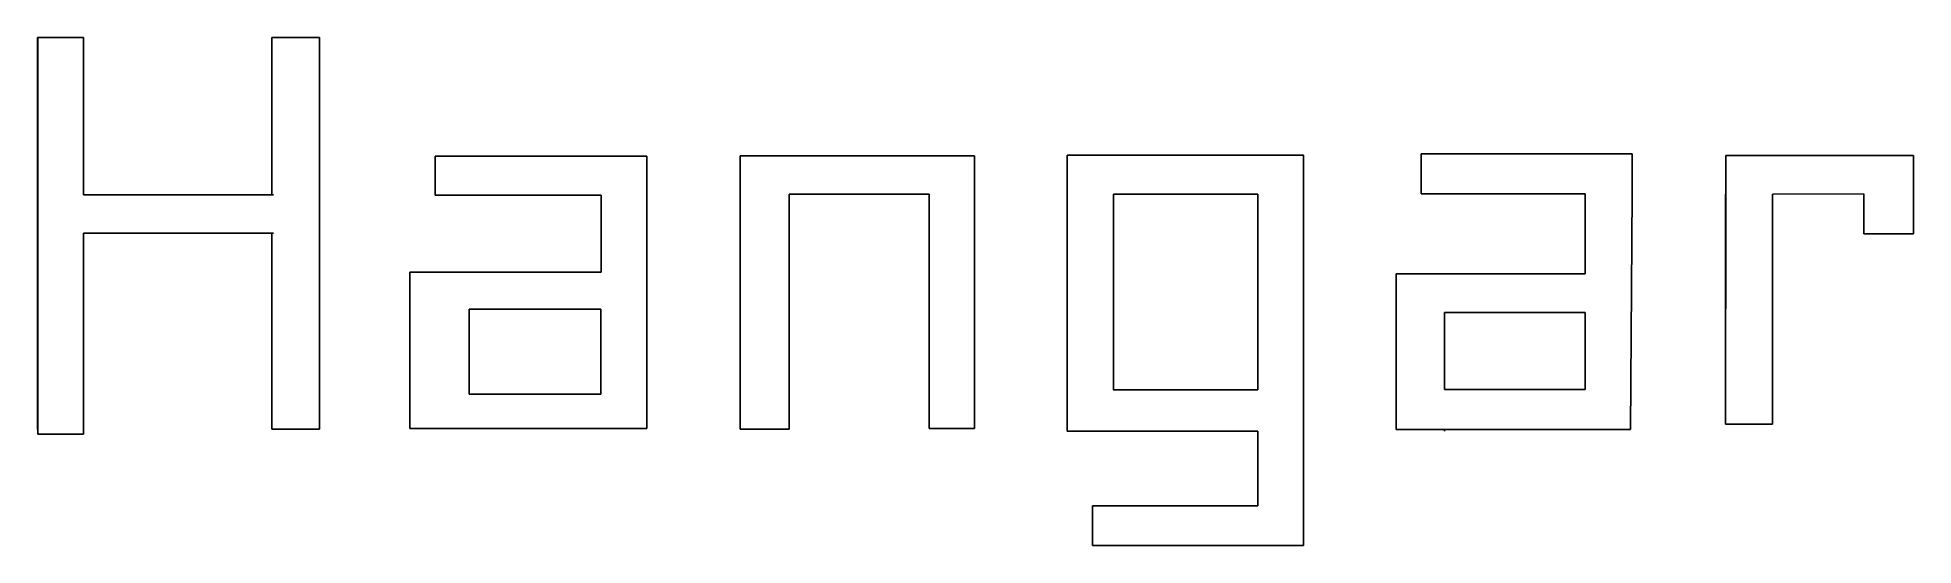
# Model space of a CAD drawing. Header units: inches. Extents: x 0 to 115, y 31 to 62.
import ezdxf

# ---------------------------------------------------------------- set-up
doc = ezdxf.new("R2010")
doc.units = ezdxf.units.IN
doc.header["$MEASUREMENT"] = 0

msp = doc.modelspace()

# ---------------------------------------------------------------- linework, layer by layer
for p, q in [((-0.45, 62.39, 4), (-0.44, 62.39, 4)), ((-0.45, 62.39), (-0.45, 62.39, 4)), ((-0.44, 62.39), (-0.45, 62.39)), ((-0.44, 62.39), (-0.45, 62.39)), ((-0.45, 62.39), (-0.45, 38.33)), ((-0.45, 38.33, 4), (-0.45, 62.39, 4)), ((-0.45, 62.39), (-0.45, 62.39, 4)), ((-0.45, 62.39), (-0.45, 38.33)), ((-0.44, 62.39), (2.38, 62.39)), ((-0.44, 62.39), (-0.44, 62.39, 4)), ((-0.44, 62.39), (-0.44, 62.39, 4)), ((2.38, 62.39, 4), (-0.44, 62.39, 4)), ((-0.44, 62.39), (2.38, 62.39)), ((-0.44, 38.33), (-0.44, 62.39)), ((-0.44, 62.39), (-0.44, 62.39, 4)), ((-0.44, 62.39, 4), (-0.44, 38.04, 4)), ((-0.44, 38.04), (-0.44, 62.39)), ((-0.44, 62.39, 4), (-0.44, 38.33, 4)), ((-0.44, 62.39), (-0.44, 62.39, 4)), ((-0.44, 38.33), (-0.44, 62.39)), ((-0.44, 38.04, 4), (-0.44, 62.39, 4)), ((-0.44, 62.39, 4), (2.38, 62.39, 4)), ((-0.44, 38.04), (-0.44, 62.39)), ((2.38, 62.39), (2.38, 62.39, 4)), ((2.38, 62.39, 4), (2.38, 52.74, 4)), ((2.38, 62.39), (2.38, 52.74)), ((2.38, 52.74, 4), (2.38, 62.39, 4)), ((2.38, 62.39), (2.38, 62.39, 4)), ((2.38, 62.39), (2.38, 52.74)), ((13.94, 52.74, 4), (13.94, 62.39, 4)), ((13.94, 62.39, 4), (16.86, 62.39, 4)), ((13.94, 62.39, 4), (16.86, 62.39, 4)), ((16.86, 62.39), (13.94, 62.39)), ((13.94, 62.39), (13.94, 62.39, 4)), ((13.94, 62.39), (13.94, 52.74)), ((16.86, 62.39), (13.94, 62.39)), ((13.94, 52.74, 4), (13.94, 62.39, 4)), ((13.94, 62.39), (13.94, 62.39, 4)), ((13.94, 62.39), (13.94, 52.74)), ((16.86, 62.39, 4), (16.86, 38.35, 4)), ((16.86, 62.39), (16.86, 62.39, 4)), ((16.86, 38.35), (16.86, 62.39)), ((16.86, 62.39), (16.86, 62.39, 4)), ((16.86, 62.39, 4), (16.86, 38.35, 4)), ((16.86, 38.35), (16.86, 62.39)), ((23.97, 52.71), (23.97, 55.12)), ((23.97, 55.12, 4), (23.97, 52.71, 4)), ((23.97, 55.12), (23.97, 55.12, 4)), ((23.97, 52.71), (23.97, 55.12)), ((23.97, 52.71, 4), (23.97, 55.12, 4)), ((23.97, 55.12, 4), (36.96, 55.12, 4)), ((23.97, 52.71), (23.97, 55.12)), ((23.97, 52.71), (23.97, 55.12)), ((23.97, 55.12, 4), (23.97, 52.71, 4)), ((23.97, 52.71), (23.97, 55.12)), ((23.97, 55.12), (23.97, 55.12, 4)), ((23.97, 55.12), (36.96, 55.12)), ((36.96, 55.12, 4), (23.97, 55.12, 4)), ((23.97, 55.12), (36.96, 55.12)), ((23.97, 55.12), (23.97, 55.12, 4)), ((36.96, 55.12, 4), (23.97, 55.12, 4)), ((23.97, 55.12), (23.97, 55.12, 4)), ((23.97, 55.12, 4), (23.97, 52.71, 4)), ((23.97, 55.12), (36.96, 55.12)), ((23.97, 55.12), (23.97, 55.12, 4)), ((23.97, 52.71), (23.97, 55.12)), ((23.97, 55.12), (36.96, 55.12)), ((23.97, 55.12), (36.96, 55.12)), ((36.96, 55.12, 4), (23.97, 55.12, 4)), ((23.97, 55.12), (23.97, 55.12, 4)), ((23.97, 55.12), (36.96, 55.12)), ((36.96, 55.12), (36.96, 38.4)), ((36.96, 38.4, 4), (36.96, 55.12, 4)), ((36.96, 55.12), (36.96, 38.4)), ((36.96, 55.12), (36.96, 55.12, 4)), ((36.96, 55.12), (36.96, 38.4)), ((36.96, 38.4, 4), (36.96, 55.12, 4)), ((36.96, 55.12), (36.96, 55.12, 4)), ((36.96, 55.12), (36.96, 38.4)), ((36.96, 55.12, 4), (36.96, 38.4, 4)), ((36.96, 55.12), (36.96, 55.12, 4)), ((36.96, 55.12), (36.96, 55.12, 4)), ((36.96, 55.12), (36.96, 55.12, 4)), ((42.7, 38.35), (42.7, 55.13)), ((42.7, 55.13), (45.71, 55.13)), ((42.7, 38.35, 4), (42.7, 55.13, 4)), ((42.7, 55.13, 4), (57.09, 55.13, 4)), ((45.55, 55.13), (57.09, 55.13)), ((57.09, 55.13, 4), (57.09, 52.77, 4)), ((57.09, 55.13), (57.09, 52.77)), ((62.78, 55.18, 4), (77.28, 55.18, 4)), ((62.78, 38.24, 4), (62.78, 55.18, 4)), ((62.78, 55.18), (62.78, 52.77)), ((77.28, 55.18), (62.78, 55.18)), ((77.28, 55.18, 4), (77.28, 31.22, 4)), ((77.28, 52.77), (77.28, 55.18)), ((84.51, 55.25, 4), (97.47, 55.25, 4)), ((84.51, 52.79, 4), (84.51, 55.25, 4)), ((84.51, 52.79), (84.51, 55.25)), ((84.51, 55.25), (97.47, 55.25)), ((97.47, 55.25, 4), (97.47, 52.79, 4)), ((97.47, 55.25), (97.47, 52.79)), ((103.23, 52.79, 4), (103.23, 55.16, 4)), ((103.23, 55.16, 4), (114.75, 55.16, 4)), ((114.66, 55.16), (103.23, 55.16)), ((103.23, 55.16), (103.23, 52.79)), ((114.75, 55.16), (111.7, 55.16)), ((111.7, 55.16), (111.7, 55.16)), ((114.75, 55.16, 4), (114.75, 50.34, 4)), ((114.75, 50.34), (114.75, 55.16)), ((2.38, 52.74, 4), (13.94, 52.74, 4)), ((2.38, 52.74), (2.38, 52.74, 4)), ((14.03, 52.74, 4), (2.38, 52.74, 4)), ((2.38, 52.74), (2.38, 52.74, 4)), ((2.38, 52.74), (14.03, 52.74)), ((2.38, 52.74), (14.03, 52.74)), ((13.94, 52.74), (13.94, 52.74, 4)), ((14.03, 52.74), (14.03, 52.74, 4)), ((23.97, 52.71, 4), (34.17, 52.71, 4)), ((34.17, 52.71), (23.97, 52.71)), ((23.97, 52.71), (23.97, 52.71, 4)), ((23.97, 52.71), (23.97, 52.71, 4)), ((34.17, 52.71), (23.97, 52.71)), ((23.97, 52.71, 4), (34.17, 52.71, 4)), ((23.97, 52.71), (23.97, 52.71, 4)), ((34.17, 52.71), (23.97, 52.71)), ((34.17, 52.71, 4), (23.97, 52.71, 4)), ((23.97, 52.71), (23.97, 52.71, 4)), ((23.97, 52.71, 4), (34.17, 52.71, 4)), ((34.17, 52.71), (23.97, 52.71)), ((23.97, 52.71), (23.97, 52.71, 4)), ((34.17, 52.71), (23.97, 52.71)), ((34.17, 52.71), (23.97, 52.71)), ((23.97, 52.71), (23.97, 52.71, 4)), ((34.17, 47.99), (34.17, 52.71)), ((34.17, 47.99), (34.17, 52.71)), ((34.17, 52.71), (34.17, 52.71, 4)), ((34.17, 52.71, 4), (34.17, 47.99, 4)), ((34.17, 47.99), (34.17, 52.71)), ((34.17, 52.71), (34.17, 52.71, 4)), ((34.17, 52.71), (34.17, 52.71, 4)), ((34.17, 52.71, 4), (34.17, 47.99, 4)), ((34.17, 47.99), (34.17, 52.71)), ((34.17, 52.71), (34.17, 52.71, 4)), ((34.17, 47.99, 4), (34.17, 52.71, 4)), ((34.17, 52.71), (34.17, 52.71, 4)), ((37.01, 52.71), (36.96, 52.71)), ((36.96, 52.71, 4), (37.01, 52.71, 4)), ((36.96, 52.71), (36.96, 52.71, 4)), ((37.01, 52.71), (36.96, 52.71)), ((37.01, 52.71), (37.01, 52.71, 4)), ((45.71, 52.77), (45.71, 38.35)), ((45.71, 52.77, 4), (45.71, 38.35, 4)), ((54.3, 52.77, 4), (45.71, 52.77, 4)), ((45.71, 52.77, 4), (54.3, 52.77, 4)), ((45.71, 52.77), (45.71, 52.77, 4)), ((54.3, 52.77), (45.71, 52.77)), ((54.3, 52.77), (45.71, 52.77)), ((54.3, 38.4, 4), (54.3, 52.77, 4)), ((54.3, 52.77), (54.3, 52.77, 4)), ((54.3, 52.77), (54.3, 38.4)), ((57.09, 52.77, 4), (57.09, 38.4, 4)), ((57.09, 38.4), (57.09, 52.77)), ((57.09, 52.77), (57.09, 52.77)), ((62.78, 38.24), (62.78, 52.77)), ((65.63, 52.77), (65.63, 40.76)), ((65.63, 52.77), (65.63, 52.77, 4)), ((65.63, 40.76, 4), (65.63, 52.77, 4)), ((65.63, 52.77, 4), (74.49, 52.77, 4)), ((65.63, 40.76, 4), (65.63, 52.77, 4)), ((65.63, 52.77), (65.63, 40.76)), ((65.63, 52.77), (74.49, 52.77)), ((74.49, 52.77, 4), (65.63, 52.77, 4)), ((65.63, 52.77), (74.49, 52.77)), ((65.63, 52.77), (65.63, 52.77, 4)), ((74.49, 52.77, 4), (74.49, 40.76, 4)), ((74.49, 40.76, 4), (74.49, 52.77, 4)), ((74.49, 52.77), (74.49, 40.76)), ((74.49, 52.77), (74.49, 52.77, 4)), ((74.49, 52.77), (74.49, 52.77, 4)), ((74.49, 52.77), (74.49, 40.76)), ((77.28, 52.77), (77.28, 52.77, 4)), ((77.28, 52.77, 4), (77.28, 31.22, 4)), ((77.28, 31.22), (77.28, 52.77)), ((77.28, 31.22), (77.28, 52.77)), ((94.59, 52.79, 4), (84.51, 52.79, 4)), ((94.59, 52.79), (84.51, 52.79)), ((94.59, 47.89, 4), (94.59, 52.79, 4)), ((94.59, 52.79), (94.59, 47.89)), ((94.59, 52.79), (94.59, 52.79, 4)), ((94.59, 52.79), (94.59, 47.89)), ((94.59, 47.89, 4), (94.59, 52.79, 4)), ((97.47, 52.79, 4), (97.38, 38.33, 4)), ((97.38, 38.33), (97.47, 52.79)), ((103.21, 38.65, 4), (103.23, 52.79, 4)), ((103.21, 38.65), (103.21, 52.78)), ((111.7, 52.79, 4), (106.09, 52.78, 4)), ((106.09, 52.78, 4), (111.7, 52.79, 4)), ((111.7, 52.79), (106.09, 52.78)), ((111.7, 52.79), (106.09, 52.78)), ((106.09, 52.78, 4), (106.09, 38.65, 4)), ((106.09, 52.78), (106.09, 38.65)), ((106.09, 52.78), (106.09, 52.78, 4)), ((111.7, 50.34, 4), (111.7, 52.79, 4)), ((111.7, 52.79), (111.7, 50.34)), ((111.7, 52.79), (111.7, 52.79, 4)), ((13.94, 50.38, 4), (2.38, 50.38, 4)), ((2.38, 50.38, 4), (2.38, 38.04, 4)), ((2.38, 50.38), (2.38, 38.04)), ((14.03, 50.38), (2.38, 50.38)), ((2.38, 50.38), (2.38, 50.38, 4)), ((2.38, 38.04, 4), (2.38, 50.38, 4)), ((2.38, 50.38), (2.38, 38.04)), ((2.38, 50.38, 4), (14.03, 50.38, 4)), ((2.38, 50.38), (2.38, 50.38, 4)), ((14.03, 50.38), (2.38, 50.38)), ((13.94, 38.35, 4), (13.94, 50.38, 4)), ((13.94, 38.35, 4), (13.94, 50.38, 4)), ((13.94, 50.38), (13.94, 50.38, 4)), ((13.94, 50.38), (13.94, 38.35)), ((13.94, 50.38), (13.94, 38.35)), ((14.03, 50.38), (14.03, 50.38, 4)), ((114.75, 50.34, 4), (111.7, 50.34, 4)), ((111.7, 50.34), (114.75, 50.34)), ((34.17, 47.99, 4), (22.41, 47.99, 4)), ((22.41, 47.99), (22.41, 47.99, 4)), ((22.41, 38.4), (22.41, 47.99)), ((22.41, 47.99), (34.17, 47.99)), ((22.41, 38.4), (22.41, 47.99)), ((22.41, 47.99), (22.41, 47.99, 4)), ((22.41, 47.99, 4), (22.41, 38.4, 4)), ((22.41, 47.99), (34.17, 47.99)), ((22.41, 38.4), (22.41, 47.99)), ((34.17, 47.99, 4), (22.41, 47.99, 4)), ((22.41, 47.99), (34.17, 47.99)), ((22.41, 47.99), (22.41, 47.99, 4)), ((22.41, 38.4, 4), (22.41, 47.99, 4)), ((22.41, 38.4), (22.41, 47.99)), ((22.41, 47.99), (22.41, 47.99, 4)), ((22.41, 47.99, 4), (22.41, 38.4, 4)), ((22.41, 47.99, 4), (34.17, 47.99, 4)), ((22.41, 47.99), (34.17, 47.99)), ((34.17, 47.99), (34.17, 47.99, 4)), ((34.17, 47.99), (34.17, 47.99, 4)), ((34.17, 47.99), (34.17, 47.99, 4)), ((34.17, 47.99), (34.17, 47.99, 4)), ((82.98, 38.33, 4), (82.98, 47.89, 4)), ((82.98, 47.89, 4), (94.59, 47.89, 4)), ((82.98, 47.89), (85.95, 47.89)), ((82.98, 38.33), (82.98, 47.89)), ((94.59, 47.89), (83.07, 47.89)), ((94.59, 47.89), (83.07, 47.89)), ((83.07, 47.89), (83.07, 47.89, 4)), ((83.07, 47.89, 4), (94.59, 47.89, 4)), ((94.59, 47.89), (94.59, 47.89, 4)), ((94.59, 47.89), (94.59, 47.89, 4)), ((26.06, 45.72), (34.15, 45.72)), ((26.06, 45.72, 4), (26.06, 40.5, 4)), ((26.06, 45.72), (26.06, 45.72, 4)), ((26.06, 40.5, 4), (26.06, 45.72, 4)), ((26.06, 40.5), (26.06, 45.72)), ((26.06, 40.5), (26.06, 45.72)), ((26.06, 45.72, 4), (34.15, 45.72, 4)), ((34.15, 45.72, 4), (26.06, 45.72, 4)), ((26.06, 45.72), (26.06, 45.72, 4)), ((26.06, 45.72), (34.15, 45.72)), ((34.15, 40.5, 4), (34.15, 45.72, 4)), ((34.15, 45.72), (34.15, 40.5)), ((34.15, 45.72), (34.15, 45.72, 4)), ((34.15, 45.72, 4), (34.15, 40.5, 4)), ((34.15, 45.72), (34.15, 45.72, 4)), ((34.15, 45.72), (34.15, 40.5)), ((85.95, 45.52, 4), (94.59, 45.52, 4)), ((85.95, 40.78, 4), (85.95, 45.52, 4)), ((85.95, 45.52), (85.95, 40.78)), ((85.95, 45.52), (85.95, 45.52, 4)), ((85.95, 40.78, 4), (85.95, 45.52, 4)), ((85.95, 45.52), (85.95, 40.78)), ((94.59, 45.52, 4), (85.95, 45.52, 4)), ((85.95, 45.52), (85.95, 45.52, 4)), ((85.95, 45.52), (94.59, 45.52)), ((85.95, 45.52), (94.59, 45.52)), ((94.59, 45.52, 4), (94.59, 40.78, 4)), ((94.59, 45.52), (94.59, 40.78)), ((94.59, 40.78, 4), (94.59, 45.52, 4)), ((94.59, 45.52), (94.59, 45.52, 4)), ((94.59, 45.52), (94.59, 40.78)), ((94.59, 45.52), (94.59, 45.52, 4)), ((34.15, 40.5), (26.06, 40.5)), ((26.06, 40.5, 4), (34.15, 40.5, 4)), ((26.06, 40.5), (26.06, 40.5, 4)), ((34.15, 40.5), (26.06, 40.5)), ((26.06, 40.5), (26.06, 40.5, 4)), ((34.15, 40.5, 4), (26.06, 40.5, 4)), ((34.15, 40.5), (34.15, 40.5, 4)), ((34.15, 40.5), (34.15, 40.5, 4)), ((65.61, 40.76), (65.61, 40.76, 4)), ((65.61, 40.76, 4), (74.49, 40.76, 4)), ((74.49, 40.76), (65.61, 40.76)), ((74.49, 40.76), (65.61, 40.76)), ((65.63, 40.76), (65.63, 40.76, 4)), ((74.49, 40.76, 4), (65.63, 40.76, 4)), ((74.49, 40.76), (74.49, 40.76, 4)), ((74.49, 40.76), (74.49, 40.76, 4)), ((82.98, 38.33), (82.98, 40.78)), ((94.59, 40.78, 4), (85.95, 40.78, 4)), ((85.95, 40.78), (85.95, 40.78, 4)), ((85.95, 40.78), (85.95, 40.78, 4)), ((94.59, 40.78, 4), (85.95, 40.78, 4)), ((85.95, 40.78), (94.59, 40.78)), ((85.95, 40.78), (94.59, 40.78)), ((94.59, 40.78), (94.59, 40.78, 4)), ((94.59, 40.78), (94.59, 40.78, 4)), ((-0.44, 38.33, 4), (-0.45, 38.33, 4)), ((-0.45, 38.33), (-0.45, 38.33, 4)), ((-0.45, 38.33), (-0.44, 38.33)), ((-0.45, 38.33), (-0.45, 38.33, 4)), ((-0.45, 38.33), (-0.44, 38.33)), ((-0.44, 38.33), (-0.44, 38.33, 4)), ((-0.44, 38.33), (-0.44, 38.33, 4)), ((-0.44, 38.04, 4), (2.38, 38.04, 4)), ((-0.44, 38.04), (-0.44, 38.04, 4)), ((2.38, 38.04), (-0.44, 38.04)), ((-0.44, 38.04), (-0.44, 38.04, 4)), ((2.38, 38.04, 4), (-0.44, 38.04, 4)), ((2.38, 38.04), (-0.44, 38.04)), ((2.38, 38.04), (2.38, 38.04, 4)), ((2.38, 38.04), (2.38, 38.04, 4)), ((16.86, 38.35, 4), (13.94, 38.35, 4)), ((13.94, 38.35), (13.94, 38.35, 4)), ((16.86, 38.35, 4), (13.94, 38.35, 4)), ((13.94, 38.35), (16.86, 38.35)), ((13.94, 38.35), (13.94, 38.35, 4)), ((13.94, 38.35), (16.86, 38.35)), ((16.86, 38.35), (16.86, 38.35, 4)), ((16.86, 38.35), (16.86, 38.35, 4)), ((22.41, 38.4), (22.41, 38.4, 4)), ((36.96, 38.4), (22.41, 38.4)), ((22.41, 38.4, 4), (36.96, 38.4, 4)), ((36.96, 38.4), (22.41, 38.4)), ((22.41, 38.4), (22.41, 38.4, 4)), ((22.41, 38.4, 4), (36.96, 38.4, 4)), ((36.96, 38.4), (22.41, 38.4)), ((22.41, 38.4), (22.41, 38.4, 4)), ((36.96, 38.4), (22.41, 38.4)), ((36.96, 38.4, 4), (22.41, 38.4, 4)), ((22.41, 38.4), (22.41, 38.4, 4)), ((36.96, 38.4), (36.96, 38.4, 4)), ((36.96, 38.4), (36.96, 38.4, 4)), ((36.96, 38.4), (36.96, 38.4, 4)), ((36.96, 38.4), (36.96, 38.4, 4)), ((45.71, 38.35), (42.7, 38.35)), ((45.71, 38.35, 4), (42.7, 38.35, 4)), ((57.09, 38.4, 4), (54.3, 38.4, 4)), ((54.3, 38.4), (57.09, 38.4)), ((65.63, 38.24), (62.78, 38.24)), ((74.49, 38.24, 4), (62.78, 38.24, 4)), ((65.61, 38.24), (74.49, 38.24)), ((65.61, 38.24), (74.49, 38.24)), ((65.61, 38.24), (65.61, 38.24, 4)), ((74.49, 38.24, 4), (65.61, 38.24, 4)), ((74.49, 38.24), (74.49, 38.24, 4)), ((74.49, 33.65, 4), (74.49, 38.24, 4)), ((74.49, 33.65, 4), (74.49, 38.24, 4)), ((74.49, 38.24), (74.49, 33.65)), ((74.49, 38.24), (74.49, 38.24, 4)), ((74.49, 38.24), (74.49, 33.65)), ((97.38, 38.33, 4), (82.98, 38.33, 4)), ((97.3, 38.33), (82.98, 38.33)), ((85.95, 38.24, 4), (85.95, 38.33, 4)), ((85.95, 38.33), (85.95, 38.33, 4)), ((85.95, 38.33), (85.95, 38.24)), ((85.95, 38.33), (85.95, 38.24)), ((85.95, 38.24), (85.95, 38.24, 4)), ((94.59, 38.33), (97.38, 38.33)), ((106.09, 38.65, 4), (103.21, 38.65, 4)), ((106.09, 38.65), (103.21, 38.65)), ((64.33, 31.21, 4), (64.33, 33.65, 4)), ((64.33, 33.65, 4), (74.49, 33.65, 4)), ((64.33, 33.65), (74.49, 33.65)), ((64.33, 31.21), (64.33, 33.65)), ((74.49, 33.65), (74.49, 33.65, 4)), ((77.28, 31.22, 4), (64.33, 31.21, 4)), ((77.28, 31.22), (64.33, 31.21)), ((77.28, 31.22), (77.28, 31.22, 4)), ((77.28, 31.22), (77.28, 31.22))]:
    msp.add_line(p, q)
at = {"extrusion": (-1, 0, 0)}
for p, q in [((-0.44, 38.04, 4), (-0.44, 62.39, 4)), ((-0.44, 62.39), (-0.44, 62.39, 4)), ((-0.44, 62.39), (-0.44, 38.04)), ((13.94, 62.39), (13.94, 52.74)), ((13.94, 52.74, 4), (13.94, 62.39, 4)), ((13.94, 62.39), (13.94, 62.39, 4)), ((23.97, 55.12), (23.97, 55.12, 4)), ((23.97, 52.71, 4), (23.97, 55.12, 4)), ((23.97, 55.12), (23.97, 52.71)), ((42.7, 38.35, 4), (42.7, 55.13, 4)), ((42.7, 55.13), (42.7, 55.13, 4)), ((42.7, 38.35), (42.7, 55.13)), ((42.7, 38.35, 4), (42.7, 55.13, 4)), ((42.7, 55.13), (42.7, 55.13, 4)), ((42.7, 55.13), (42.7, 38.35)), ((62.78, 52.77, 4), (62.78, 55.18, 4)), ((62.78, 55.18), (62.78, 55.18, 4)), ((62.78, 55.18), (62.78, 52.77)), ((62.78, 38.24, 4), (62.78, 55.18, 4)), ((62.78, 55.18), (62.78, 55.18, 4)), ((62.78, 55.18), (62.78, 38.24)), ((84.51, 52.79, 4), (84.51, 55.25, 4)), ((84.51, 55.25), (84.51, 55.25, 4)), ((84.51, 55.25), (84.51, 52.79)), ((84.51, 52.79, 4), (84.51, 55.25, 4)), ((84.51, 55.25), (84.51, 55.25, 4)), ((84.51, 52.79), (84.51, 55.25)), ((103.23, 52.79, 4), (103.23, 55.16, 4)), ((103.23, 55.16), (103.23, 55.16, 4)), ((103.23, 55.16), (103.23, 52.79)), ((103.23, 52.79, 4), (103.23, 55.16, 4)), ((103.23, 55.16), (103.23, 55.16, 4)), ((103.23, 55.16), (103.23, 52.79)), ((13.94, 52.74), (13.94, 52.74, 4)), ((23.97, 52.71), (23.97, 52.71, 4)), ((34.17, 52.71), (34.17, 52.71, 4)), ((34.17, 47.99, 4), (34.17, 52.71, 4)), ((34.17, 52.71), (34.17, 47.99)), ((54.3, 38.4, 4), (54.3, 52.77, 4)), ((54.3, 52.77), (54.3, 52.77, 4)), ((54.3, 52.77), (54.3, 38.4)), ((54.3, 38.4, 4), (54.3, 52.77, 4)), ((54.3, 52.77), (54.3, 52.77, 4)), ((54.3, 52.77), (54.3, 38.4)), ((62.78, 38.24, 4), (62.78, 52.77, 4)), ((62.78, 52.77), (62.78, 52.77, 4)), ((62.78, 38.24), (62.78, 52.77)), ((62.78, 52.77), (62.78, 52.77, 4)), ((65.63, 40.76, 4), (65.63, 52.77, 4)), ((65.63, 52.77), (65.63, 52.77, 4)), ((65.63, 40.76), (65.63, 52.77)), ((84.51, 52.79), (84.51, 52.79, 4)), ((84.51, 52.79), (84.51, 52.79, 4)), ((94.59, 47.89, 4), (94.59, 52.79, 4)), ((94.59, 52.79), (94.59, 52.79, 4)), ((94.59, 52.79), (94.59, 47.89)), ((103.21, 38.65, 4), (103.21, 52.78, 4)), ((103.21, 52.78), (103.21, 52.78, 4)), ((103.21, 38.65), (103.21, 52.78)), ((103.23, 52.79), (103.23, 52.79, 4)), ((103.23, 52.79), (103.23, 52.79, 4)), ((111.7, 50.34, 4), (111.7, 52.79, 4)), ((111.7, 52.79), (111.7, 52.79, 4)), ((111.7, 52.79), (111.7, 50.34)), ((111.7, 50.34, 4), (111.7, 52.79, 4)), ((111.7, 52.79), (111.7, 52.79, 4)), ((111.7, 52.79), (111.7, 50.34)), ((13.94, 38.35, 4), (13.94, 50.38, 4)), ((13.94, 50.38), (13.94, 50.38, 4)), ((13.94, 50.38), (13.94, 38.35)), ((111.7, 50.34), (111.7, 50.34, 4)), ((111.7, 50.34), (111.7, 50.34, 4)), ((34.17, 47.99), (34.17, 47.99, 4)), ((82.98, 38.33, 4), (82.98, 47.89, 4)), ((82.98, 47.89), (82.98, 47.89, 4)), ((82.98, 47.89), (82.98, 38.33)), ((82.98, 38.33, 4), (82.98, 47.89, 4)), ((82.98, 47.89), (82.98, 47.89, 4)), ((82.98, 38.33), (82.98, 47.89)), ((94.59, 47.89), (94.59, 47.89, 4)), ((26.06, 40.5, 4), (26.06, 45.72, 4)), ((26.06, 45.72), (26.06, 45.72, 4)), ((26.06, 40.5), (26.06, 45.72)), ((85.95, 40.78, 4), (85.95, 45.52, 4)), ((85.95, 45.52), (85.95, 45.52, 4)), ((85.95, 40.78), (85.95, 45.52)), ((26.06, 40.5), (26.06, 40.5, 4)), ((65.63, 40.76), (65.63, 40.76, 4)), ((82.98, 38.33, 4), (82.98, 40.78, 4)), ((82.98, 40.78), (82.98, 40.78, 4)), ((82.98, 38.33), (82.98, 40.78)), ((85.95, 40.78), (85.95, 40.78, 4)), ((-0.44, 38.04), (-0.44, 38.04, 4)), ((13.94, 38.35), (13.94, 38.35, 4)), ((42.7, 38.35), (42.7, 38.35, 4)), ((42.7, 38.35), (42.7, 38.35, 4)), ((54.3, 38.4), (54.3, 38.4, 4)), ((54.3, 38.4), (54.3, 38.4, 4)), ((62.78, 38.24), (62.78, 38.24, 4)), ((62.78, 38.24), (62.78, 38.24, 4)), ((74.49, 33.65, 4), (74.49, 38.24, 4)), ((74.49, 38.24), (74.49, 38.24, 4)), ((74.49, 38.24), (74.49, 33.65)), ((82.98, 38.33), (82.98, 38.33, 4)), ((82.98, 38.33), (82.98, 38.33, 4)), ((82.98, 38.33), (82.98, 38.33, 4)), ((103.21, 38.65), (103.21, 38.65, 4)), ((64.33, 33.65), (64.33, 33.65, 4)), ((64.33, 31.21, 4), (64.33, 33.65, 4)), ((64.33, 33.65), (64.33, 31.21)), ((64.33, 31.21, 4), (64.33, 33.65, 4)), ((64.33, 33.65), (64.33, 33.65, 4)), ((64.33, 31.21), (64.33, 33.65)), ((74.49, 33.65), (74.49, 33.65, 4)), ((64.33, 31.21), (64.33, 31.21, 4)), ((64.33, 31.21), (64.33, 31.21, 4))]:
    msp.add_line(p, q, dxfattribs=at)
at = {"extrusion": (0, 1, 0)}
for p, q in [((-0.44, 62.39), (-0.44, 62.39, 4)), ((-0.44, 62.39, 4), (2.38, 62.39, 4)), ((2.38, 62.39), (-0.44, 62.39)), ((2.38, 62.39), (2.38, 62.39, 4)), ((16.86, 62.39), (13.94, 62.39)), ((13.94, 62.39), (13.94, 62.39, 4)), ((13.94, 62.39, 4), (16.86, 62.39, 4)), ((16.86, 62.39), (16.86, 62.39, 4)), ((36.96, 55.12), (23.97, 55.12)), ((23.97, 55.12), (23.97, 55.12, 4)), ((23.97, 55.12, 4), (36.96, 55.12, 4)), ((36.96, 55.12), (36.96, 55.12, 4)), ((42.7, 55.13, 4), (45.71, 55.13, 4)), ((42.7, 55.13), (42.7, 55.13, 4)), ((42.7, 55.13), (45.71, 55.13)), ((42.7, 55.13, 4), (57.09, 55.13, 4)), ((42.7, 55.13), (42.7, 55.13, 4)), ((57.09, 55.13), (42.7, 55.13)), ((45.55, 55.13, 4), (57.09, 55.13, 4)), ((45.55, 55.13), (45.55, 55.13, 4)), ((45.55, 55.13), (57.09, 55.13)), ((45.71, 55.13), (45.71, 55.13, 4)), ((57.09, 55.13), (57.09, 55.13, 4)), ((57.09, 55.13), (57.09, 55.13, 4)), ((62.78, 55.18, 4), (77.28, 55.18, 4)), ((62.78, 55.18), (62.78, 55.18, 4)), ((77.28, 55.18), (62.78, 55.18)), ((62.78, 55.18), (62.78, 55.18, 4)), ((62.78, 55.18, 4), (77.28, 55.18, 4)), ((77.28, 55.18), (62.78, 55.18)), ((77.28, 55.18), (77.28, 55.18, 4)), ((77.28, 55.18), (77.28, 55.18, 4)), ((84.51, 55.25, 4), (97.47, 55.25, 4)), ((84.51, 55.25), (84.51, 55.25, 4)), ((97.47, 55.25), (84.51, 55.25)), ((84.51, 55.25, 4), (97.47, 55.25, 4)), ((84.51, 55.25), (84.51, 55.25, 4)), ((84.51, 55.25), (97.47, 55.25)), ((97.47, 55.25), (97.47, 55.25, 4)), ((97.47, 55.25), (97.47, 55.25, 4)), ((103.23, 55.16, 4), (114.75, 55.16, 4)), ((103.23, 55.16), (103.23, 55.16, 4)), ((114.75, 55.16), (103.23, 55.16)), ((103.23, 55.16, 4), (114.66, 55.16, 4)), ((103.23, 55.16), (103.23, 55.16, 4)), ((114.66, 55.16), (103.23, 55.16)), ((111.7, 55.16, 4), (114.75, 55.16, 4)), ((111.7, 55.16), (111.7, 55.16, 4)), ((114.75, 55.16), (111.7, 55.16)), ((114.66, 55.16), (114.66, 55.16, 4)), ((114.75, 55.16), (114.75, 55.16, 4)), ((114.75, 55.16), (114.75, 55.16, 4)), ((2.38, 52.74), (2.38, 52.74, 4)), ((2.38, 52.74, 4), (13.94, 52.74, 4)), ((13.94, 52.74), (2.38, 52.74)), ((13.94, 52.74), (13.94, 52.74, 4)), ((65.63, 52.77, 4), (74.49, 52.77, 4)), ((65.63, 52.77), (65.63, 52.77, 4)), ((65.63, 52.77), (74.49, 52.77)), ((74.49, 52.77), (74.49, 52.77, 4)), ((82.98, 47.89, 4), (85.95, 47.89, 4)), ((82.98, 47.89), (82.98, 47.89, 4)), ((82.98, 47.89), (85.95, 47.89)), ((85.95, 47.89), (85.95, 47.89, 4)), ((26.06, 45.72, 4), (34.15, 45.72, 4)), ((26.06, 45.72), (34.15, 45.72)), ((26.06, 45.72), (26.06, 45.72, 4)), ((34.15, 45.72), (34.15, 45.72, 4)), ((64.33, 33.65, 4), (74.49, 33.65, 4)), ((64.33, 33.65), (64.33, 33.65, 4)), ((74.49, 33.65), (64.33, 33.65)), ((64.33, 33.65, 4), (74.49, 33.65, 4)), ((64.33, 33.65), (64.33, 33.65, 4)), ((64.33, 33.65), (74.49, 33.65)), ((74.49, 33.65), (74.49, 33.65, 4)), ((74.49, 33.65), (74.49, 33.65, 4))]:
    msp.add_line(p, q, dxfattribs=at)
at = {"extrusion": (0, 0, -1)}
for p, q in [((2.38, 62.39), (-0.44, 62.39)), ((-0.44, 62.39), (-0.44, 38.04)), ((2.38, 52.74), (2.38, 62.39)), ((16.86, 62.39), (13.94, 62.39)), ((13.94, 62.39), (13.94, 52.74)), ((16.86, 38.35), (16.86, 62.39)), ((36.96, 55.12), (23.97, 55.12)), ((23.97, 55.12), (23.97, 52.71)), ((36.96, 38.4), (36.96, 55.12)), ((42.7, 55.13), (42.7, 38.35)), ((57.09, 55.13), (42.7, 55.13)), ((57.09, 52.77), (57.09, 55.13)), ((77.28, 55.18), (62.78, 55.18)), ((62.78, 55.18), (62.78, 38.24)), ((77.28, 31.22), (77.28, 55.18)), ((97.47, 55.25), (84.51, 55.25)), ((84.51, 55.25), (84.51, 52.79)), ((97.47, 52.79), (97.47, 55.25)), ((103.23, 55.16), (103.23, 52.79)), ((114.75, 55.16), (103.23, 55.16)), ((114.75, 50.34), (114.75, 55.16)), ((13.94, 52.74), (2.38, 52.74)), ((23.97, 52.71), (34.17, 52.71)), ((34.17, 52.71), (34.17, 47.99)), ((45.71, 52.77), (54.3, 52.77)), ((45.71, 38.35), (45.71, 52.77)), ((54.3, 52.77), (54.3, 38.4)), ((57.09, 38.4), (57.09, 52.77)), ((65.63, 40.76), (65.63, 52.77)), ((65.63, 52.77), (74.49, 52.77)), ((74.49, 52.77), (74.49, 40.76)), ((84.51, 52.79), (94.59, 52.79)), ((94.59, 52.79), (94.59, 47.89)), ((97.38, 38.33), (97.47, 52.79)), ((103.23, 52.79), (103.21, 38.65)), ((106.09, 52.78), (111.7, 52.79)), ((106.09, 38.65), (106.09, 52.78)), ((111.7, 52.79), (111.7, 50.34)), ((2.38, 38.04), (2.38, 50.38)), ((2.38, 50.38), (13.94, 50.38)), ((13.94, 50.38), (13.94, 38.35)), ((111.7, 50.34), (114.75, 50.34)), ((22.41, 47.99), (22.41, 38.4)), ((34.17, 47.99), (22.41, 47.99)), ((82.98, 47.89), (82.98, 38.33)), ((94.59, 47.89), (82.98, 47.89)), ((26.06, 40.5), (26.06, 45.72)), ((26.06, 45.72), (34.15, 45.72)), ((34.15, 45.72), (34.15, 40.5)), ((85.95, 45.52), (94.59, 45.52)), ((85.95, 40.78), (85.95, 45.52)), ((94.59, 45.52), (94.59, 40.78)), ((34.15, 40.5), (26.06, 40.5)), ((74.49, 40.76), (65.63, 40.76)), ((94.59, 40.78), (85.95, 40.78)), ((-0.44, 38.04), (2.38, 38.04)), ((13.94, 38.35), (16.86, 38.35)), ((22.41, 38.4), (36.96, 38.4)), ((42.7, 38.35), (45.71, 38.35)), ((54.3, 38.4), (57.09, 38.4)), ((62.78, 38.24), (74.49, 38.24)), ((74.49, 38.24), (74.49, 33.65)), ((82.98, 38.33), (97.38, 38.33)), ((103.21, 38.65), (106.09, 38.65)), ((64.33, 33.65), (64.33, 31.21)), ((74.49, 33.65), (64.33, 33.65)), ((64.33, 31.21), (77.28, 31.22))]:
    msp.add_line(p, q, dxfattribs=at)
at = {"extrusion": (1, 0, 0)}
for p, q in [((2.38, 62.39), (2.38, 62.39, 4)), ((2.38, 62.39, 4), (2.38, 52.74, 4)), ((2.38, 52.74), (2.38, 62.39)), ((16.86, 62.39, 4), (16.86, 38.35, 4)), ((16.86, 38.35), (16.86, 62.39)), ((16.86, 62.39), (16.86, 62.39, 4)), ((57.09, 55.13, 4), (57.09, 52.77, 4)), ((57.09, 55.13), (57.09, 55.13, 4)), ((57.09, 55.13), (57.09, 52.77)), ((77.28, 55.18, 4), (77.28, 52.77, 4)), ((77.28, 55.18), (77.28, 55.18, 4)), ((77.28, 52.77), (77.28, 55.18)), ((77.28, 55.18), (77.28, 55.18, 4)), ((77.28, 55.18, 4), (77.28, 31.22, 4)), ((77.28, 31.22), (77.28, 55.18)), ((97.47, 55.25, 4), (97.47, 52.79, 4)), ((97.47, 55.25), (97.47, 55.25, 4)), ((97.47, 52.79), (97.47, 55.25)), ((97.47, 55.25, 4), (97.47, 52.79, 4)), ((97.47, 55.25), (97.47, 55.25, 4)), ((97.47, 55.25), (97.47, 52.79)), ((114.75, 55.16, 4), (114.75, 50.34, 4)), ((114.75, 55.16), (114.75, 55.16, 4)), ((114.75, 50.34), (114.75, 55.16)), ((114.75, 55.16, 4), (114.75, 50.34, 4)), ((114.75, 55.16), (114.75, 55.16, 4)), ((114.75, 50.34), (114.75, 55.16)), ((2.38, 52.74), (2.38, 52.74, 4)), ((45.71, 52.77, 4), (45.71, 38.35, 4)), ((45.71, 52.77), (45.71, 52.77, 4)), ((45.71, 52.77), (45.71, 38.35)), ((45.71, 52.77, 4), (45.71, 38.35, 4)), ((45.71, 52.77), (45.71, 52.77, 4)), ((45.71, 38.35), (45.71, 52.77)), ((57.09, 52.77, 4), (57.09, 38.4, 4)), ((57.09, 52.77), (57.09, 52.77, 4)), ((57.09, 38.4), (57.09, 52.77)), ((57.09, 52.77), (57.09, 52.77, 4)), ((74.49, 52.77, 4), (74.49, 40.76, 4)), ((74.49, 52.77), (74.49, 52.77, 4)), ((74.49, 52.77), (74.49, 40.76)), ((77.28, 52.77), (77.28, 52.77, 4)), ((97.47, 52.79), (97.47, 52.79, 4)), ((97.47, 52.79), (97.47, 52.79, 4)), ((106.09, 52.78, 4), (106.09, 38.65, 4)), ((106.09, 52.78), (106.09, 52.78, 4)), ((106.09, 38.65), (106.09, 52.78)), ((106.09, 52.78, 4), (106.09, 38.65, 4)), ((106.09, 52.78), (106.09, 52.78, 4)), ((106.09, 52.78), (106.09, 38.65)), ((114.75, 50.34), (114.75, 50.34, 4)), ((114.75, 50.34), (114.75, 50.34, 4)), ((34.15, 45.72), (34.15, 45.72, 4)), ((34.15, 45.72, 4), (34.15, 40.5, 4)), ((34.15, 45.72), (34.15, 40.5)), ((94.59, 45.52, 4), (94.59, 40.78, 4)), ((94.59, 45.52), (94.59, 45.52, 4)), ((94.59, 45.52), (94.59, 40.78)), ((34.15, 40.5), (34.15, 40.5, 4)), ((74.49, 40.76), (74.49, 40.76, 4)), ((94.59, 40.78), (94.59, 40.78, 4)), ((16.86, 38.35), (16.86, 38.35, 4)), ((45.71, 38.35), (45.71, 38.35, 4)), ((45.71, 38.35), (45.71, 38.35, 4)), ((57.09, 38.4), (57.09, 38.4, 4)), ((106.09, 38.65), (106.09, 38.65, 4)), ((106.09, 38.65), (106.09, 38.65, 4)), ((77.28, 31.22), (77.28, 31.22, 4))]:
    msp.add_line(p, q, dxfattribs=at)
at = {"extrusion": (1, -4.24906e-16, 0)}
for p, q in [((36.96, 55.12), (36.96, 55.12, 4)), ((36.96, 55.12, 4), (36.96, 38.4, 4)), ((36.96, 38.4), (36.96, 55.12)), ((36.96, 38.4), (36.96, 38.4, 4))]:
    msp.add_line(p, q, dxfattribs=at)
at = {"extrusion": (1, -0.000434185, 0)}
for p, q in [((57.09, 55.13, 4), (57.09, 52.77, 4)), ((57.09, 55.13), (57.09, 55.13, 4)), ((57.09, 52.77), (57.09, 55.13)), ((57.09, 52.77), (57.09, 52.77, 4))]:
    msp.add_line(p, q, dxfattribs=at)
at = {"extrusion": (0, -1, 0)}
for p, q in [((34.17, 52.71, 4), (23.97, 52.71, 4)), ((23.97, 52.71), (34.17, 52.71)), ((23.97, 52.71), (23.97, 52.71, 4)), ((34.17, 52.71), (34.17, 52.71, 4)), ((54.3, 52.77, 4), (45.71, 52.77, 4)), ((45.71, 52.77), (45.71, 52.77, 4)), ((45.71, 52.77), (54.3, 52.77)), ((54.3, 52.77), (54.3, 52.77, 4)), ((57.09, 52.77, 4), (57.09, 52.77, 4)), ((57.09, 52.77), (57.09, 52.77, 4)), ((57.09, 52.77), (57.09, 52.77, 4)), ((57.09, 52.77), (57.09, 52.77)), ((94.59, 52.79, 4), (84.51, 52.79, 4)), ((84.51, 52.79), (84.51, 52.79, 4)), ((84.51, 52.79), (94.59, 52.79)), ((94.59, 52.79, 4), (84.51, 52.79, 4)), ((84.51, 52.79), (84.51, 52.79, 4)), ((94.59, 52.79), (84.51, 52.79)), ((94.59, 52.79), (94.59, 52.79, 4)), ((94.59, 52.79), (94.59, 52.79, 4)), ((13.94, 50.38, 4), (2.38, 50.38, 4)), ((2.38, 50.38), (2.38, 50.38, 4)), ((2.38, 50.38), (13.94, 50.38)), ((13.94, 50.38), (13.94, 50.38, 4)), ((114.75, 50.34, 4), (111.7, 50.34, 4)), ((111.7, 50.34), (111.7, 50.34, 4)), ((111.7, 50.34), (114.75, 50.34)), ((114.75, 50.34, 4), (111.7, 50.34, 4)), ((111.7, 50.34), (111.7, 50.34, 4)), ((111.7, 50.34), (114.75, 50.34)), ((114.75, 50.34), (114.75, 50.34, 4)), ((114.75, 50.34), (114.75, 50.34, 4)), ((26.06, 40.5), (26.06, 40.5, 4)), ((34.15, 40.5, 4), (26.06, 40.5, 4)), ((34.15, 40.5), (26.06, 40.5)), ((34.15, 40.5), (34.15, 40.5, 4)), ((94.59, 40.78, 4), (85.95, 40.78, 4)), ((85.95, 40.78), (85.95, 40.78, 4)), ((94.59, 40.78), (85.95, 40.78)), ((94.59, 40.78), (94.59, 40.78, 4)), ((-0.44, 38.04), (-0.44, 38.04, 4)), ((2.38, 38.04, 4), (-0.44, 38.04, 4)), ((-0.44, 38.04), (2.38, 38.04)), ((2.38, 38.04), (2.38, 38.04, 4)), ((13.94, 38.35), (13.94, 38.35, 4)), ((16.86, 38.35, 4), (13.94, 38.35, 4)), ((13.94, 38.35), (16.86, 38.35)), ((16.86, 38.35), (16.86, 38.35, 4)), ((45.71, 38.35, 4), (42.7, 38.35, 4)), ((42.7, 38.35), (42.7, 38.35, 4)), ((45.71, 38.35), (42.7, 38.35)), ((45.71, 38.35, 4), (42.7, 38.35, 4)), ((42.7, 38.35), (42.7, 38.35, 4)), ((42.7, 38.35), (45.71, 38.35)), ((45.71, 38.35), (45.71, 38.35, 4)), ((45.71, 38.35), (45.71, 38.35, 4)), ((57.09, 38.4, 4), (54.3, 38.4, 4)), ((54.3, 38.4), (54.3, 38.4, 4)), ((54.3, 38.4), (57.09, 38.4)), ((57.09, 38.4, 4), (54.3, 38.4, 4)), ((54.3, 38.4), (54.3, 38.4, 4)), ((54.3, 38.4), (57.09, 38.4)), ((57.09, 38.4), (57.09, 38.4, 4)), ((57.09, 38.4), (57.09, 38.4, 4)), ((65.63, 38.24, 4), (62.78, 38.24, 4)), ((62.78, 38.24), (62.78, 38.24, 4)), ((65.63, 38.24), (62.78, 38.24)), ((62.78, 38.24), (62.78, 38.24, 4)), ((74.49, 38.24, 4), (62.78, 38.24, 4)), ((62.78, 38.24), (74.49, 38.24)), ((65.63, 38.24), (65.63, 38.24, 4)), ((74.49, 38.24), (74.49, 38.24, 4)), ((97.38, 38.33, 4), (82.98, 38.33, 4)), ((82.98, 38.33), (82.98, 38.33, 4)), ((82.98, 38.33), (97.38, 38.33)), ((97.3, 38.33, 4), (82.98, 38.33, 4)), ((82.98, 38.33), (82.98, 38.33, 4)), ((97.3, 38.33), (82.98, 38.33)), ((97.38, 38.33, 4), (94.59, 38.33, 4)), ((94.59, 38.33), (94.59, 38.33, 4)), ((94.59, 38.33), (97.38, 38.33)), ((97.3, 38.33), (97.3, 38.33, 4)), ((97.38, 38.33), (97.38, 38.33, 4)), ((97.38, 38.33), (97.38, 38.33, 4)), ((106.09, 38.65, 4), (103.21, 38.65, 4)), ((103.21, 38.65), (103.21, 38.65, 4)), ((103.21, 38.65), (106.09, 38.65)), ((106.09, 38.65, 4), (103.21, 38.65, 4)), ((103.21, 38.65), (103.21, 38.65, 4)), ((106.09, 38.65), (103.21, 38.65)), ((106.09, 38.65), (106.09, 38.65, 4)), ((106.09, 38.65), (106.09, 38.65, 4))]:
    msp.add_line(p, q, dxfattribs=at)
at = {"extrusion": (1, 4.94466e-16, 0)}
for p, q in [((57.09, 52.77, 4), (57.09, 38.4, 4)), ((57.09, 52.77), (57.09, 52.77, 4)), ((57.09, 38.4), (57.09, 52.77)), ((57.09, 38.4), (57.09, 38.4, 4))]:
    msp.add_line(p, q, dxfattribs=at)
at = {"extrusion": (0.999983, -0.005855, 0)}
for p, q in [((97.47, 52.79, 4), (97.38, 38.33, 4)), ((97.38, 38.33), (97.47, 52.79)), ((97.47, 52.79, 4), (97.38, 38.33, 4)), ((97.38, 38.33), (97.47, 52.79)), ((97.47, 52.79), (97.47, 52.79, 4)), ((97.47, 52.79), (97.47, 52.79, 4)), ((97.38, 38.33), (97.38, 38.33, 4)), ((97.38, 38.33), (97.38, 38.33, 4))]:
    msp.add_line(p, q, dxfattribs=at)
at = {"extrusion": (-0.999999, 0.001145, 0)}
for p, q in [((103.21, 38.65, 4), (103.23, 52.79, 4)), ((103.23, 52.79), (103.21, 38.65)), ((103.23, 52.79), (103.23, 52.79, 4)), ((103.21, 38.65), (103.21, 38.65, 4))]:
    msp.add_line(p, q, dxfattribs=at)
at = {"extrusion": (0.002681, -0.999996, 0)}
for p, q in [((111.7, 52.79, 4), (106.09, 52.78, 4)), ((106.09, 52.78), (111.7, 52.79)), ((106.09, 52.78), (106.09, 52.78, 4)), ((111.7, 52.79), (111.7, 52.79, 4))]:
    msp.add_line(p, q, dxfattribs=at)
at = {"extrusion": (1, -1.43915e-16, 0)}
for p, q in [((2.38, 50.38, 4), (2.38, 38.04, 4)), ((2.38, 38.04), (2.38, 50.38)), ((2.38, 50.38), (2.38, 50.38, 4)), ((2.38, 38.04), (2.38, 38.04, 4))]:
    msp.add_line(p, q, dxfattribs=at)
at = {"extrusion": (-1, -7.4084e-16, 0)}
for p, q in [((22.41, 47.99), (22.41, 38.4)), ((22.41, 38.4, 4), (22.41, 47.99, 4)), ((22.41, 47.99), (22.41, 47.99, 4)), ((22.41, 38.4), (22.41, 38.4, 4))]:
    msp.add_line(p, q, dxfattribs=at)
at = {"extrusion": (6.0438e-16, 1, 0)}
for p, q in [((34.17, 47.99), (22.41, 47.99)), ((22.41, 47.99, 4), (34.17, 47.99, 4)), ((22.41, 47.99), (22.41, 47.99, 4)), ((34.17, 47.99), (34.17, 47.99, 4))]:
    msp.add_line(p, q, dxfattribs=at)
at = {"extrusion": (-6.12311e-16, 1, 0)}
for p, q in [((82.98, 47.89, 4), (94.59, 47.89, 4)), ((82.98, 47.89), (82.98, 47.89, 4)), ((94.59, 47.89), (82.98, 47.89)), ((94.59, 47.89), (94.59, 47.89, 4))]:
    msp.add_line(p, q, dxfattribs=at)
at = {"extrusion": (-8.22418e-16, 1, 0)}
for p, q in [((85.95, 45.52, 4), (94.59, 45.52, 4)), ((85.95, 45.52), (85.95, 45.52, 4)), ((85.95, 45.52), (94.59, 45.52)), ((94.59, 45.52), (94.59, 45.52, 4))]:
    msp.add_line(p, q, dxfattribs=at)
at = {"extrusion": (-8.02178e-16, -1, 0)}
for p, q in [((74.49, 40.76, 4), (65.63, 40.76, 4)), ((65.63, 40.76), (65.63, 40.76, 4)), ((74.49, 40.76), (65.63, 40.76)), ((74.49, 40.76), (74.49, 40.76, 4))]:
    msp.add_line(p, q, dxfattribs=at)
at = {"extrusion": (-4.88411e-16, -1, 0)}
for p, q in [((22.41, 38.4), (36.96, 38.4)), ((22.41, 38.4), (22.41, 38.4, 4)), ((36.96, 38.4, 4), (22.41, 38.4, 4)), ((36.96, 38.4), (36.96, 38.4, 4))]:
    msp.add_line(p, q, dxfattribs=at)
at = {"extrusion": (5.13385e-05, -1, 0)}
for p, q in [((77.28, 31.22, 4), (64.33, 31.21, 4)), ((64.33, 31.21), (77.28, 31.22)), ((77.28, 31.22, 4), (64.33, 31.21, 4)), ((77.28, 31.22), (64.33, 31.21)), ((64.33, 31.21), (64.33, 31.21, 4)), ((64.33, 31.21), (64.33, 31.21, 4)), ((77.28, 31.22), (77.28, 31.22, 4)), ((77.28, 31.22), (77.28, 31.22, 4))]:
    msp.add_line(p, q, dxfattribs=at)

doc.saveas('drawing.dxf')
